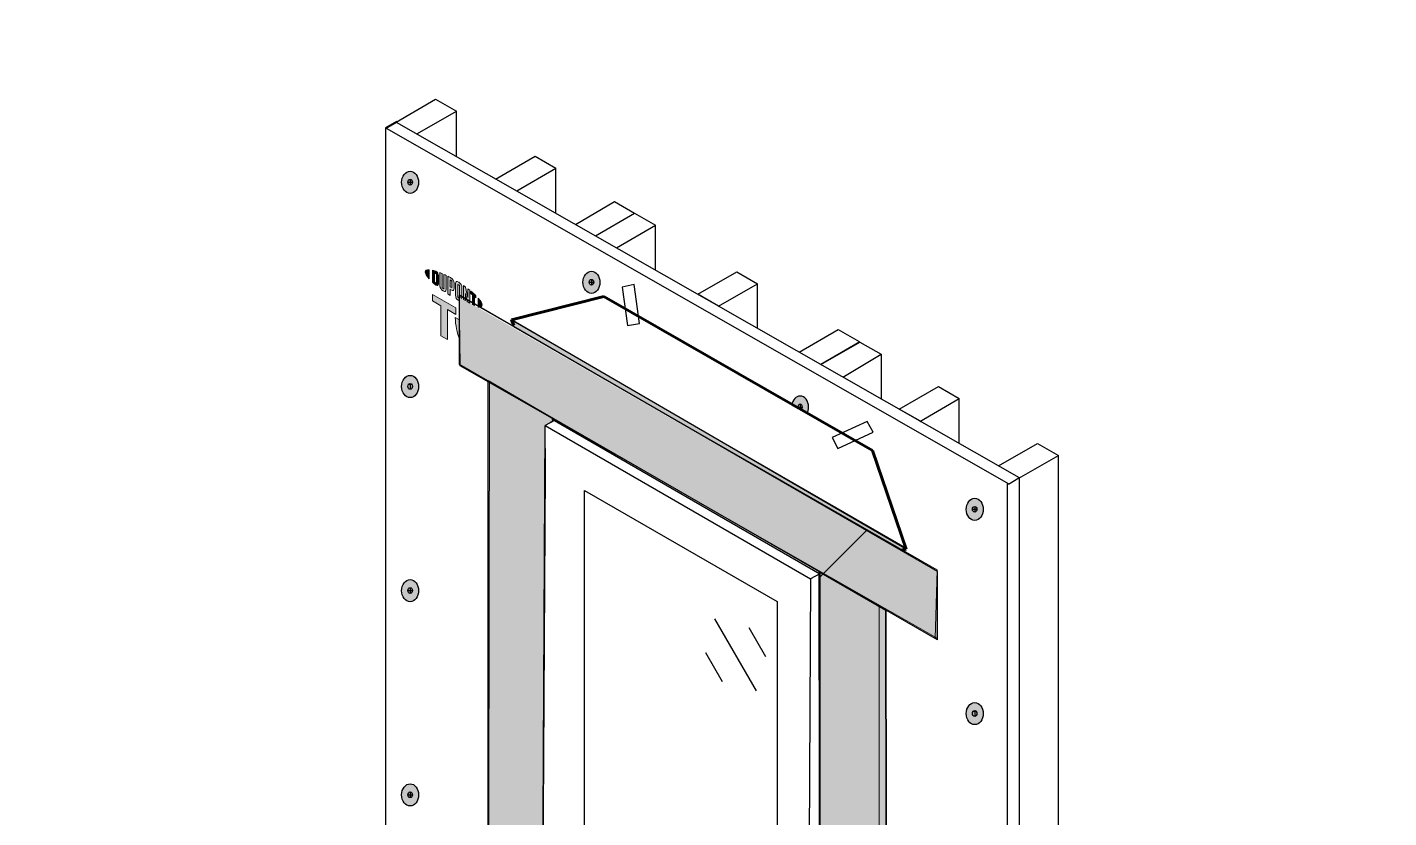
# Model space of a CAD drawing. Header units: inches. Extents: x -26 to 76, y -15 to 22.
# Drawn here: x 35.82 to 43.98, y -3.29 to 1.45 of the extents above; entities that cross this region are included whole.
import ezdxf

# ---------------------------------------------------------------- set-up
doc = ezdxf.new("R2010")
doc.units = ezdxf.units.IN
doc.header["$MEASUREMENT"] = 0
for name, color, linetype, lineweight in [('.ATI-DETAIL', 7, 'Continuous', 0), ('.ATI-HATCH', 7, 'Continuous', 0), ('G-ANNO-TTLB', 7, 'Continuous', 0), ('Layer 12', 7, 'Continuous', 0), ('LOGOS', 7, 'Continuous', 0), ('TYVEK', 7, 'Continuous', 0)]:
    doc.layers.add(name, color=color, linetype=linetype, lineweight=lineweight)
pattern_1 = [(45, (0, 0), (-7.071, 7.071), [])]

# ---------------------------------------------------------------- blocks, each defined once
blk = doc.blocks.new('Block_62')
at = {"layer": 'TYVEK', "color": 240, "lineweight": 25, "true_color": 0xed2327}
for points in [[(38.8956, -0.5751)], [(40.6848, -1.6101)]]:
    blk.add_lwpolyline(points, dxfattribs=at)
blk = doc.blocks.new('Block_61')
at = {"layer": 'TYVEK', "color": 240, "lineweight": 25, "true_color": 0xed2327}
for points in [[(40.9822, -1.9275)], [(40.9822, -2.0761)]]:
    blk.add_lwpolyline(points, dxfattribs=at)
at = {"layer": 'TYVEK'}
blk.add_blockref('Block_62', (0, 0), dxfattribs=at)
blk = doc.blocks.new('Block_248')
at = {"layer": 'TYVEK', "true_color": 0x003b71, "transparency": 33554687}
h = blk.add_hatch(color=156, dxfattribs=at)
h.dxf.hatch_style = 2
edge = h.paths.add_edge_path()
edge.add_ellipse((41.5022, -1.4456), major_axis=(0, 0.0664), ratio=0.766948, start_angle=0, end_angle=360)
at = {"layer": 'TYVEK', "color": 252, "lineweight": 25, "true_color": 0x838484}
for p, q in [((41.4886, -1.4452), (41.5157, -1.4452)), ((41.5022, -1.4281), (41.5022, -1.4623))]:
    blk.add_line(p, q, dxfattribs=at)
at = {"layer": 'TYVEK', "color": 18, "lineweight": 25, "true_color": 0x000000}
blk.add_ellipse((41.5022, -1.4456), major_axis=(0, 0.0664), ratio=0.766948, dxfattribs=at)
at = {"layer": 'TYVEK', "color": 252, "lineweight": 25, "true_color": 0x838484}
blk.add_ellipse((41.5022, -1.4452), major_axis=(0, 0.0171), ratio=0.788846, dxfattribs=at)
blk = doc.blocks.new('Block_249')
at = {"layer": 'TYVEK', "true_color": 0x003b71, "transparency": 33554687}
h = blk.add_hatch(color=156, dxfattribs=at)
h.dxf.hatch_style = 2
edge = h.paths.add_edge_path()
edge.add_ellipse((41.5022, -7.5673), major_axis=(0, 0.0664), ratio=0.766948, start_angle=0, end_angle=360)
at = {"layer": 'TYVEK', "color": 252, "lineweight": 25, "true_color": 0x838484}
for p, q in [((41.4886, -7.5669), (41.5157, -7.5669)), ((41.5022, -7.5497), (41.5022, -7.584))]:
    blk.add_line(p, q, dxfattribs=at)
at = {"layer": 'TYVEK', "color": 18, "lineweight": 25, "true_color": 0x000000}
blk.add_ellipse((41.5022, -7.5673), major_axis=(0, 0.0664), ratio=0.766948, dxfattribs=at)
at = {"layer": 'TYVEK', "color": 252, "lineweight": 25, "true_color": 0x838484}
blk.add_ellipse((41.5022, -7.5669), major_axis=(0, 0.0171), ratio=0.788846, dxfattribs=at)
blk = doc.blocks.new('Block_250')
at = {"layer": 'TYVEK', "true_color": 0x003b71, "transparency": 33554687}
h = blk.add_hatch(color=156, dxfattribs=at)
h.dxf.hatch_style = 2
edge = h.paths.add_edge_path()
edge.add_ellipse((41.5022, -3.8943), major_axis=(0, 0.0664), ratio=0.766948, start_angle=0, end_angle=360)
at = {"layer": 'TYVEK', "color": 252, "lineweight": 25, "true_color": 0x838484}
for p, q in [((41.4886, -3.8939), (41.5157, -3.8939)), ((41.5022, -3.8767), (41.5022, -3.911))]:
    blk.add_line(p, q, dxfattribs=at)
at = {"layer": 'TYVEK', "color": 18, "lineweight": 25, "true_color": 0x000000}
blk.add_ellipse((41.5022, -3.8943), major_axis=(0, 0.0664), ratio=0.766948, dxfattribs=at)
at = {"layer": 'TYVEK', "color": 252, "lineweight": 25, "true_color": 0x838484}
blk.add_ellipse((41.5022, -3.8939), major_axis=(0, 0.0171), ratio=0.788846, dxfattribs=at)
blk = doc.blocks.new('Block_251')
at = {"layer": 'TYVEK', "true_color": 0x003b71, "transparency": 33554687}
h = blk.add_hatch(color=156, dxfattribs=at)
h.dxf.hatch_style = 2
edge = h.paths.add_edge_path()
edge.add_ellipse((41.5022, -2.67), major_axis=(0, 0.0664), ratio=0.766948, start_angle=0, end_angle=360)
at = {"layer": 'TYVEK', "color": 252, "lineweight": 25, "true_color": 0x838484}
for p, q in [((41.4886, -2.656), (41.5157, -2.656)), ((41.5022, -2.6524), (41.5022, -2.6867))]:
    blk.add_line(p, q, dxfattribs=at)
at = {"layer": 'TYVEK', "color": 18, "lineweight": 25, "true_color": 0x000000}
blk.add_ellipse((41.5022, -2.67), major_axis=(0, 0.0664), ratio=0.766948, dxfattribs=at)
at = {"layer": 'TYVEK', "color": 252, "lineweight": 25, "true_color": 0x838484}
blk.add_ellipse((41.5022, -2.6695), major_axis=(0, 0.0171), ratio=0.788846, dxfattribs=at)
blk = doc.blocks.new('Block_252')
at = {"layer": 'TYVEK', "true_color": 0x003b71, "transparency": 33554687}
h = blk.add_hatch(color=156, dxfattribs=at)
h.dxf.hatch_style = 2
edge = h.paths.add_edge_path()
edge.add_ellipse((41.5022, -5.1186), major_axis=(0, 0.0664), ratio=0.766948, start_angle=0, end_angle=360)
at = {"layer": 'TYVEK', "color": 252, "lineweight": 25, "true_color": 0x838484}
for p, q in [((41.4886, -5.1182), (41.5157, -5.1182)), ((41.5022, -5.1011), (41.5022, -5.1353))]:
    blk.add_line(p, q, dxfattribs=at)
at = {"layer": 'TYVEK', "color": 18, "lineweight": 25, "true_color": 0x000000}
blk.add_ellipse((41.5022, -5.1186), major_axis=(0, 0.0664), ratio=0.766948, dxfattribs=at)
at = {"layer": 'TYVEK', "color": 252, "lineweight": 25, "true_color": 0x838484}
blk.add_ellipse((41.5022, -5.1182), major_axis=(0, 0.0171), ratio=0.788846, dxfattribs=at)
blk = doc.blocks.new('Block_253')
at = {"layer": 'TYVEK', "true_color": 0x003b71, "transparency": 33554687}
h = blk.add_hatch(color=156, dxfattribs=at)
h.dxf.hatch_style = 2
edge = h.paths.add_edge_path()
edge.add_ellipse((41.5022, -6.343), major_axis=(0, 0.0664), ratio=0.766948, start_angle=0, end_angle=360)
at = {"layer": 'TYVEK', "color": 252, "lineweight": 25, "true_color": 0x838484}
for p, q in [((41.4886, -6.3425), (41.5157, -6.3425)), ((41.5022, -6.3254), (41.5022, -6.3597))]:
    blk.add_line(p, q, dxfattribs=at)
at = {"layer": 'TYVEK', "color": 18, "lineweight": 25, "true_color": 0x000000}
blk.add_ellipse((41.5022, -6.343), major_axis=(0, 0.0664), ratio=0.766948, dxfattribs=at)
at = {"layer": 'TYVEK', "color": 252, "lineweight": 25, "true_color": 0x838484}
blk.add_ellipse((41.5022, -6.3425), major_axis=(0, 0.0171), ratio=0.788846, dxfattribs=at)
blk = doc.blocks.new('Block_247')
at = {"layer": 'TYVEK'}
for name in ['Block_248', 'Block_251', 'Block_250', 'Block_252', 'Block_253', 'Block_249']:
    blk.add_blockref(name, (0, 0), dxfattribs=at)
blk = doc.blocks.new('Block_255')
at = {"layer": 'TYVEK', "true_color": 0x003b71, "transparency": 33554687}
h = blk.add_hatch(color=156, dxfattribs=at)
h.dxf.hatch_style = 2
edge = h.paths.add_edge_path()
edge.add_ellipse((38.1175, 0.5155), major_axis=(0, 0.0664), ratio=0.766948, start_angle=0, end_angle=360)
at = {"layer": 'TYVEK', "color": 252, "lineweight": 25, "true_color": 0x838484}
for p, q in [((38.104, 0.5159), (38.131, 0.5159)), ((38.1175, 0.5331), (38.1175, 0.4988))]:
    blk.add_line(p, q, dxfattribs=at)
at = {"layer": 'TYVEK', "color": 18, "lineweight": 25, "true_color": 0x000000}
blk.add_ellipse((38.1175, 0.5155), major_axis=(0, 0.0664), ratio=0.766948, dxfattribs=at)
at = {"layer": 'TYVEK', "color": 252, "lineweight": 25, "true_color": 0x838484}
blk.add_ellipse((38.1175, 0.5159), major_axis=(0, 0.0171), ratio=0.788846, dxfattribs=at)
blk = doc.blocks.new('Block_256')
at = {"layer": 'TYVEK', "true_color": 0x003b71, "transparency": 33554687}
h = blk.add_hatch(color=156, dxfattribs=at)
h.dxf.hatch_style = 2
edge = h.paths.add_edge_path()
edge.add_ellipse((38.1175, -5.6061), major_axis=(0, 0.0664), ratio=0.766948, start_angle=0, end_angle=360)
at = {"layer": 'TYVEK', "color": 252, "lineweight": 25, "true_color": 0x838484}
for p, q in [((38.104, -5.6057), (38.131, -5.6057)), ((38.1175, -5.5886), (38.1175, -5.6229))]:
    blk.add_line(p, q, dxfattribs=at)
at = {"layer": 'TYVEK', "color": 18, "lineweight": 25, "true_color": 0x000000}
blk.add_ellipse((38.1175, -5.6061), major_axis=(0, 0.0664), ratio=0.766948, dxfattribs=at)
at = {"layer": 'TYVEK', "color": 252, "lineweight": 25, "true_color": 0x838484}
blk.add_ellipse((38.1175, -5.6057), major_axis=(0, 0.0171), ratio=0.788846, dxfattribs=at)
blk = doc.blocks.new('Block_257')
at = {"layer": 'TYVEK', "true_color": 0x003b71, "transparency": 33554687}
h = blk.add_hatch(color=156, dxfattribs=at)
h.dxf.hatch_style = 2
edge = h.paths.add_edge_path()
edge.add_ellipse((38.1175, -1.9331), major_axis=(0, 0.0664), ratio=0.766948, start_angle=0, end_angle=360)
at = {"layer": 'TYVEK', "color": 252, "lineweight": 25, "true_color": 0x838484}
for p, q in [((38.104, -1.9327), (38.131, -1.9327)), ((38.1175, -1.9156), (38.1175, -1.9499))]:
    blk.add_line(p, q, dxfattribs=at)
at = {"layer": 'TYVEK', "color": 18, "lineweight": 25, "true_color": 0x000000}
blk.add_ellipse((38.1175, -1.9331), major_axis=(0, 0.0664), ratio=0.766948, dxfattribs=at)
at = {"layer": 'TYVEK', "color": 252, "lineweight": 25, "true_color": 0x838484}
blk.add_ellipse((38.1175, -1.9327), major_axis=(0, 0.0171), ratio=0.788846, dxfattribs=at)
blk = doc.blocks.new('Block_258')
at = {"layer": 'TYVEK', "true_color": 0x003b71, "transparency": 33554687}
h = blk.add_hatch(color=156, dxfattribs=at)
h.dxf.hatch_style = 2
edge = h.paths.add_edge_path()
edge.add_ellipse((38.1175, -0.7088), major_axis=(0, 0.0664), ratio=0.766948, start_angle=0, end_angle=360)
at = {"layer": 'TYVEK', "color": 252, "lineweight": 25, "true_color": 0x838484}
for p, q in [((38.104, -0.6948), (38.131, -0.6948)), ((38.1175, -0.6912), (38.1175, -0.7255))]:
    blk.add_line(p, q, dxfattribs=at)
at = {"layer": 'TYVEK', "color": 18, "lineweight": 25, "true_color": 0x000000}
blk.add_ellipse((38.1175, -0.7088), major_axis=(0, 0.0664), ratio=0.766948, dxfattribs=at)
at = {"layer": 'TYVEK', "color": 252, "lineweight": 25, "true_color": 0x838484}
blk.add_ellipse((38.1175, -0.7084), major_axis=(0, 0.0171), ratio=0.788846, dxfattribs=at)
blk = doc.blocks.new('Block_259')
at = {"layer": 'TYVEK', "true_color": 0x003b71, "transparency": 33554687}
h = blk.add_hatch(color=156, dxfattribs=at)
h.dxf.hatch_style = 2
edge = h.paths.add_edge_path()
edge.add_ellipse((38.1175, -3.1575), major_axis=(0, 0.0664), ratio=0.766948, start_angle=0, end_angle=360)
at = {"layer": 'TYVEK', "color": 252, "lineweight": 25, "true_color": 0x838484}
for p, q in [((38.104, -3.1571), (38.131, -3.1571)), ((38.1175, -3.1399), (38.1175, -3.1742))]:
    blk.add_line(p, q, dxfattribs=at)
at = {"layer": 'TYVEK', "color": 18, "lineweight": 25, "true_color": 0x000000}
blk.add_ellipse((38.1175, -3.1575), major_axis=(0, 0.0664), ratio=0.766948, dxfattribs=at)
at = {"layer": 'TYVEK', "color": 252, "lineweight": 25, "true_color": 0x838484}
blk.add_ellipse((38.1175, -3.1571), major_axis=(0, 0.0171), ratio=0.788846, dxfattribs=at)
blk = doc.blocks.new('Block_260')
at = {"layer": 'TYVEK', "true_color": 0x003b71, "transparency": 33554687}
h = blk.add_hatch(color=156, dxfattribs=at)
h.dxf.hatch_style = 2
edge = h.paths.add_edge_path()
edge.add_ellipse((38.1175, -4.3818), major_axis=(0, 0.0664), ratio=0.766948, start_angle=0, end_angle=360)
at = {"layer": 'TYVEK', "color": 252, "lineweight": 25, "true_color": 0x838484}
for p, q in [((38.104, -4.3814), (38.131, -4.3814)), ((38.1175, -4.3642), (38.1175, -4.3985))]:
    blk.add_line(p, q, dxfattribs=at)
at = {"layer": 'TYVEK', "color": 18, "lineweight": 25, "true_color": 0x000000}
blk.add_ellipse((38.1175, -4.3818), major_axis=(0, 0.0664), ratio=0.766948, dxfattribs=at)
at = {"layer": 'TYVEK', "color": 252, "lineweight": 25, "true_color": 0x838484}
blk.add_ellipse((38.1175, -4.3814), major_axis=(0, 0.0171), ratio=0.788846, dxfattribs=at)
blk = doc.blocks.new('Block_254')
at = {"layer": 'TYVEK'}
for name in ['Block_255', 'Block_258', 'Block_257', 'Block_259', 'Block_260', 'Block_256']:
    blk.add_blockref(name, (0, 0), dxfattribs=at)
blk = doc.blocks.new('Block_262')
at = {"layer": 'TYVEK', "true_color": 0x003b71, "transparency": 33554687}
h = blk.add_hatch(color=156, dxfattribs=at)
h.dxf.hatch_style = 2
edge = h.paths.add_edge_path()
edge.add_spline(control_points=[(40.5065, -0.8326), (40.5065, -0.847), (40.503, -0.8603), (40.4971, -0.8711), (40.4971, -0.8711), (40.4585, -0.849), (40.4585, -0.849), (40.4585, -0.849), (40.4555, -0.8472), (40.4555, -0.8472), (40.4555, -0.8472), (40.4438, -0.8406), (40.4438, -0.8406), (40.4438, -0.8406), (40.4058, -0.8188), (40.4058, -0.8188), (40.4106, -0.7888), (40.431, -0.7663), (40.4555, -0.7663), (40.4837, -0.7663), (40.5065, -0.796), (40.5065, -0.8326)], knot_values=[0, 0, 0, 0, 1, 1, 1, 2, 2, 2, 3, 3, 3, 4, 4, 4, 5, 5, 5, 6, 6, 6, 7, 7, 7, 7], degree=3, periodic=0)
at = {"layer": 'TYVEK', "color": 252, "lineweight": 25, "true_color": 0x838484}
blk.add_line((40.442, -0.8323), (40.469, -0.8323), dxfattribs=at)
blk.add_lwpolyline([(40.4555, -0.8151), (40.4555, -0.8322), (40.4555, -0.8472)], dxfattribs=at)
at = {"layer": 'TYVEK', "color": 18, "lineweight": 25, "true_color": 0x000000}
blk.add_open_spline([(40.5065, -0.8326), (40.5065, -0.847), (40.503, -0.8603), (40.4971, -0.8711), (40.4971, -0.8711), (40.4585, -0.849), (40.4585, -0.849), (40.4585, -0.849), (40.4555, -0.8472), (40.4555, -0.8472), (40.4555, -0.8472), (40.4438, -0.8406), (40.4438, -0.8406), (40.4438, -0.8406), (40.4058, -0.8188), (40.4058, -0.8188), (40.4106, -0.7888), (40.431, -0.7663), (40.4555, -0.7663), (40.4837, -0.7663), (40.5065, -0.796), (40.5065, -0.8326)], degree=3, knots=[0, 0, 0, 0, 1, 1, 1, 2, 2, 2, 3, 3, 3, 4, 4, 4, 5, 5, 5, 6, 6, 6, 7, 7, 7, 7], dxfattribs=at)
at = {"layer": 'TYVEK', "color": 252, "lineweight": 25, "true_color": 0x838484}
blk.add_open_spline([(40.4691, -0.8322), (40.4691, -0.8404), (40.4645, -0.8472), (40.4585, -0.849), (40.4585, -0.849), (40.4555, -0.8472), (40.4555, -0.8472), (40.4555, -0.8472), (40.4438, -0.8406), (40.4438, -0.8406), (40.4426, -0.8381), (40.442, -0.8353), (40.442, -0.8322), (40.442, -0.8228), (40.4481, -0.8151), (40.4555, -0.8151), (40.463, -0.8151), (40.4691, -0.8228), (40.4691, -0.8322)], degree=3, knots=[0, 0, 0, 0, 1, 1, 1, 2, 2, 2, 3, 3, 3, 4, 4, 4, 5, 5, 5, 6, 6, 6, 6], dxfattribs=at)
blk = doc.blocks.new('Block_263')
at = {"layer": 'TYVEK', "true_color": 0x003b71, "transparency": 33554687}
h = blk.add_hatch(color=156, dxfattribs=at)
h.dxf.hatch_style = 2
edge = h.paths.add_edge_path()
edge.add_ellipse((39.2043, -0.0841), major_axis=(0, 0.0664), ratio=0.766948, start_angle=0, end_angle=360)
at = {"layer": 'TYVEK', "color": 252, "lineweight": 25, "true_color": 0x838484}
for p, q in [((39.2043, -0.0665), (39.2043, -0.1008)), ((39.1908, -0.0837), (39.2178, -0.0837))]:
    blk.add_line(p, q, dxfattribs=at)
at = {"layer": 'TYVEK', "color": 18, "lineweight": 25, "true_color": 0x000000}
blk.add_ellipse((39.2043, -0.0841), major_axis=(0, 0.0664), ratio=0.766948, dxfattribs=at)
at = {"layer": 'TYVEK', "color": 252, "lineweight": 25, "true_color": 0x838484}
blk.add_ellipse((39.2043, -0.0837), major_axis=(0, 0.0171), ratio=0.788846, dxfattribs=at)
blk = doc.blocks.new('Block_264')
at = {"layer": 'TYVEK', "color": 18, "lineweight": 25, "true_color": 0x000000}
blk.add_lwpolyline([(38.1404, 0.5278)], dxfattribs=at)
blk = doc.blocks.new('Block_261')
at = {"layer": 'TYVEK', "color": 18, "lineweight": 25, "true_color": 0x000000}
blk.add_lwpolyline([(41.4469, -2.7828)], dxfattribs=at)
at = {"layer": 'TYVEK'}
for name in ['Block_264', 'Block_263', 'Block_262']:
    blk.add_blockref(name, (0, 0), dxfattribs=at)
blk = doc.blocks.new('Block_265')
at = {"layer": 'TYVEK', "color": 2, "lineweight": 18, "true_color": 0xf5eb12}
for points in [[(38.9755, -0.912)], [(38.9755, -5.6081)]]:
    blk.add_lwpolyline(points, dxfattribs=at)
blk = doc.blocks.new('Block_266')
at = {"layer": 'TYVEK', "color": 240, "lineweight": 25, "true_color": 0xed2327}
for points in [[(38.4957, -0.2653)], [(38.4957, -5.0858)]]:
    blk.add_lwpolyline(points, dxfattribs=at)
blk = doc.blocks.new('Block_269')
at = {"layer": 'TYVEK', "color": 93, "lineweight": 25, "true_color": 0x6bbe46}
blk.add_line((40.4939, -6.5753), (38.9024, -5.6564), dxfattribs=at)
blk.add_lwpolyline([(38.903, -5.6564), (38.9277, -0.9419), (40.5169, -1.8612), (40.4945, -6.5753)], dxfattribs=at)
blk = doc.blocks.new('Block_268')
at = {"layer": 'TYVEK', "color": 93, "lineweight": 25, "true_color": 0x6bbe46}
for p, q in [((38.9838, -0.9129), (38.9277, -0.9419)), ((40.5731, -1.8323), (40.5169, -1.8612)), ((40.5762, -6.5295), (40.4945, -6.5753))]:
    blk.add_line(p, q, dxfattribs=at)
for points in [[(38.9838, -0.9129), (40.5731, -1.8323), (40.5754, -6.3564)], [(40.6562, -6.2884)]]:
    blk.add_lwpolyline(points, dxfattribs=at)
at = {"layer": 'TYVEK'}
blk.add_blockref('Block_269', (0, 0), dxfattribs=at)
blk = doc.blocks.new('Block_267')
at = {"layer": 'TYVEK', "color": 93, "lineweight": 25, "true_color": 0x6bbe46}
blk.add_lwpolyline([(39.1628, -5.3442), (39.1628, -1.3315), (40.3183, -1.9986), (40.3183, -6.0114)], close=True, dxfattribs=at)
for points in [[(40.4682, -4.0887), (40.4689, -4.0559), (40.4428, -4.0287), (40.41, -4.028), (40.3917, -4.0276), (40.3743, -4.0356), (40.3627, -4.0497)], [(40.3627, -4.0497), (40.3627, -4.0828), (40.3896, -4.1096), (40.4227, -4.1097), (40.4402, -4.1097), (40.4568, -4.102), (40.4682, -4.0887)]]:
    blk.add_open_spline(points, degree=3, knots=[0, 0, 0, 0, 1, 1, 1, 2, 2, 2, 2], dxfattribs=at)
at = {"layer": 'TYVEK'}
blk.add_blockref('Block_268', (0, 0), dxfattribs=at)
blk = doc.blocks.new('Block_606')
at = {"layer": 'LOGOS', "true_color": 0x838484, "transparency": 33554687}
h = blk.add_hatch(color=252, dxfattribs=at)
h.dxf.hatch_style = 2
edge = h.paths.add_edge_path()
edge.add_spline(control_points=[(38.2076, -0.0222), (38.2076, -0.0322), (38.2161, -0.0465), (38.2309, -0.0631), (38.2309, -0.0631), (38.2309, -0.0084), (38.2309, -0.0084), (38.2161, -0.0078), (38.2076, -0.0123), (38.2076, -0.0222)], knot_values=[0, 0, 0, 0, 1, 1, 1, 2, 2, 2, 3, 3, 3, 3], degree=3, periodic=0)
h = blk.add_hatch(color=252, dxfattribs=at)
h.dxf.hatch_style = 2
edge = h.paths.add_edge_path()
edge.add_spline(control_points=[(38.2753, -0.0838), (38.2753, -0.088), (38.2731, -0.0881), (38.2705, -0.0866), (38.2685, -0.0855), (38.2653, -0.0827), (38.2627, -0.0805), (38.2627, -0.0805), (38.2627, -0.0281), (38.2627, -0.0281), (38.2653, -0.0288), (38.2685, -0.0298), (38.2705, -0.0309), (38.2731, -0.0324), (38.2753, -0.0352), (38.2753, -0.0393), (38.2753, -0.0393), (38.2753, -0.0838), (38.2753, -0.0838)], knot_values=[0, 0, 0, 0, 1, 1, 1, 2, 2, 2, 3, 3, 3, 4, 4, 4, 5, 5, 5, 6, 6, 6, 6], degree=3, periodic=0)
edge = h.paths.add_edge_path()
edge.add_spline(control_points=[(38.2723, -0.0182), (38.2681, -0.0159), (38.2621, -0.0138), (38.2513, -0.0114), (38.2513, -0.0114), (38.2513, -0.0839), (38.2513, -0.0839), (38.2609, -0.0927), (38.2681, -0.0989), (38.2723, -0.1013), (38.2817, -0.1067), (38.2871, -0.1032), (38.2871, -0.0924), (38.2871, -0.0924), (38.2871, -0.0442), (38.2871, -0.0442), (38.2871, -0.0335), (38.2817, -0.0238), (38.2723, -0.0182)], knot_values=[0, 0, 0, 0, 1, 1, 1, 2, 2, 2, 3, 3, 3, 4, 4, 4, 5, 5, 5, 6, 6, 6, 6], degree=3, periodic=0)
h = blk.add_hatch(color=252, dxfattribs=at)
h.dxf.hatch_style = 2
edge = h.paths.add_edge_path()
edge.add_spline(control_points=[(38.3204, -0.1182), (38.3204, -0.1224), (38.3192, -0.1244), (38.3146, -0.1211), (38.3101, -0.1179), (38.3089, -0.115), (38.3089, -0.11), (38.3089, -0.11), (38.3089, -0.0311), (38.3089, -0.0311), (38.3059, -0.0297), (38.2993, -0.0269), (38.2964, -0.0258), (38.2964, -0.0258), (38.2964, -0.1056), (38.2964, -0.1056), (38.2964, -0.1184), (38.3018, -0.1265), (38.3146, -0.1355), (38.3263, -0.1438), (38.3335, -0.1412), (38.3335, -0.127), (38.3335, -0.127), (38.3335, -0.0426), (38.3335, -0.0426), (38.331, -0.0414), (38.323, -0.0375), (38.3204, -0.0363), (38.3204, -0.0363), (38.3204, -0.1182), (38.3204, -0.1182)], knot_values=[0, 0, 0, 0, 1, 1, 1, 2, 2, 2, 3, 3, 3, 4, 4, 4, 5, 5, 5, 6, 6, 6, 7, 7, 7, 8, 8, 8, 9, 9, 9, 10, 10, 10, 10], degree=3, periodic=0)
h = blk.add_hatch(color=252, dxfattribs=at)
h.dxf.hatch_style = 2
edge = h.paths.add_edge_path()
edge.add_spline(control_points=[(38.3678, -0.111), (38.3678, -0.1156), (38.3664, -0.1171), (38.3611, -0.1141), (38.3611, -0.1141), (38.3566, -0.1114), (38.3566, -0.1114), (38.3566, -0.1114), (38.3566, -0.0695), (38.3566, -0.0695), (38.3587, -0.0705), (38.3598, -0.0712), (38.3609, -0.0718), (38.3667, -0.0752), (38.3678, -0.0782), (38.3678, -0.083), (38.3678, -0.083), (38.3678, -0.111), (38.3678, -0.111)], knot_values=[0, 0, 0, 0, 1, 1, 1, 2, 2, 2, 3, 3, 3, 4, 4, 4, 5, 5, 5, 6, 6, 6, 6], degree=3, periodic=0)
edge = h.paths.add_edge_path()
edge.add_spline(control_points=[(38.3617, -0.0574), (38.3595, -0.0562), (38.3512, -0.0517), (38.3435, -0.0478), (38.3435, -0.0478), (38.3435, -0.1541), (38.3435, -0.1541), (38.3462, -0.1557), (38.353, -0.16), (38.3566, -0.1623), (38.3566, -0.1623), (38.3566, -0.1262), (38.3566, -0.1262), (38.3566, -0.1262), (38.3617, -0.1291), (38.3617, -0.1291), (38.3753, -0.137), (38.381, -0.1332), (38.381, -0.1198), (38.381, -0.1198), (38.381, -0.0884), (38.381, -0.0884), (38.381, -0.0752), (38.3746, -0.0649), (38.3617, -0.0574)], knot_values=[0, 0, 0, 0, 1, 1, 1, 2, 2, 2, 3, 3, 3, 4, 4, 4, 5, 5, 5, 6, 6, 6, 7, 7, 7, 8, 8, 8, 8], degree=3, periodic=0)
h = blk.add_hatch(color=252, dxfattribs=at)
h.dxf.hatch_style = 2
edge = h.paths.add_edge_path()
edge.add_spline(control_points=[(38.4085, -0.0839), (38.3964, -0.0762), (38.3893, -0.0782), (38.3893, -0.0922), (38.3893, -0.0922), (38.3893, -0.1617), (38.3893, -0.1617), (38.3893, -0.1765), (38.3958, -0.1862), (38.4085, -0.193), (38.4103, -0.194), (38.4118, -0.1947), (38.4133, -0.1951), (38.4133, -0.1951), (38.4132, -0.179), (38.4132, -0.179), (38.4124, -0.1796), (38.4108, -0.1793), (38.4085, -0.178), (38.4037, -0.1755), (38.4025, -0.1725), (38.4025, -0.168), (38.4025, -0.168), (38.4025, -0.1018), (38.4025, -0.1018), (38.4025, -0.0975), (38.4037, -0.0958), (38.4085, -0.0987), (38.4132, -0.1015), (38.4143, -0.1044), (38.4143, -0.1086), (38.4143, -0.1086), (38.4143, -0.1735), (38.4143, -0.1735), (38.4143, -0.1735), (38.4275, -0.181), (38.4275, -0.181), (38.4275, -0.181), (38.4275, -0.1158), (38.4275, -0.1158), (38.4275, -0.1008), (38.4217, -0.0921), (38.4085, -0.0839)], knot_values=[0, 0, 0, 0, 1, 1, 1, 2, 2, 2, 3, 3, 3, 4, 4, 4, 5, 5, 5, 6, 6, 6, 7, 7, 7, 8, 8, 8, 9, 9, 9, 10, 10, 10, 11, 11, 11, 12, 12, 12, 13, 13, 13, 14, 14, 14, 14], degree=3, periodic=0)
h = blk.add_hatch(color=252, dxfattribs=at)
h.dxf.hatch_style = 2
edge = h.paths.add_edge_path()
edge.add_spline(control_points=[(38.4749, -0.1319), (38.4749, -0.1319), (38.4749, -0.2082), (38.4749, -0.2082), (38.4749, -0.2082), (38.4596, -0.1994), (38.4596, -0.1994), (38.4596, -0.1994), (38.4485, -0.1507), (38.4485, -0.1507), (38.4485, -0.1507), (38.4493, -0.1935), (38.4493, -0.1935), (38.4493, -0.1935), (38.4369, -0.1864), (38.4369, -0.1864), (38.4369, -0.1864), (38.4369, -0.1039), (38.4369, -0.1039), (38.4407, -0.1064), (38.4454, -0.1097), (38.4493, -0.1125), (38.4493, -0.1125), (38.4637, -0.1748), (38.4637, -0.1748), (38.4637, -0.1748), (38.4629, -0.1225), (38.4629, -0.1225), (38.4657, -0.1247), (38.4717, -0.1293), (38.4749, -0.1319)], knot_values=[0, 0, 0, 0, 1, 1, 1, 2, 2, 2, 3, 3, 3, 4, 4, 4, 5, 5, 5, 6, 6, 6, 7, 7, 7, 8, 8, 8, 9, 9, 9, 10, 10, 10, 10], degree=3, periodic=0)
h = blk.add_hatch(color=252, dxfattribs=at)
h.dxf.hatch_style = 2
edge = h.paths.add_edge_path()
edge.add_spline(control_points=[(38.5119, -0.1643), (38.5119, -0.1643), (38.5119, -0.1773), (38.5119, -0.1773), (38.509, -0.1747), (38.5058, -0.1718), (38.5025, -0.1689), (38.5025, -0.1689), (38.5025, -0.224), (38.5025, -0.224), (38.5025, -0.224), (38.4908, -0.2173), (38.4908, -0.2173), (38.4908, -0.2173), (38.4908, -0.1589), (38.4908, -0.1589), (38.4878, -0.1564), (38.4846, -0.1537), (38.4814, -0.1512), (38.4814, -0.1512), (38.4814, -0.1371), (38.4814, -0.1371), (38.4929, -0.1465), (38.5028, -0.1553), (38.5119, -0.1643)], knot_values=[0, 0, 0, 0, 1, 1, 1, 2, 2, 2, 3, 3, 3, 4, 4, 4, 5, 5, 5, 6, 6, 6, 7, 7, 7, 8, 8, 8, 8], degree=3, periodic=0)
h = blk.add_hatch(color=252, dxfattribs=at)
h.dxf.hatch_style = 2
edge = h.paths.add_edge_path()
edge.add_spline(control_points=[(38.5493, -0.2195), (38.5493, -0.2296), (38.5408, -0.234), (38.526, -0.2335), (38.526, -0.2335), (38.526, -0.1788), (38.526, -0.1788), (38.5408, -0.1953), (38.5493, -0.2096), (38.5493, -0.2195)], knot_values=[0, 0, 0, 0, 1, 1, 1, 2, 2, 2, 3, 3, 3, 3], degree=3, periodic=0)
at = {"layer": 'LOGOS'}
for points, knots in [([(38.2076, -0.0222), (38.2076, -0.0322), (38.2161, -0.0465), (38.2309, -0.0631), (38.2309, -0.0631), (38.2309, -0.0084), (38.2309, -0.0084), (38.2161, -0.0078), (38.2076, -0.0123), (38.2076, -0.0222)], [0, 0, 0, 0, 1, 1, 1, 2, 2, 2, 3, 3, 3, 3]), ([(38.2723, -0.0182), (38.2681, -0.0159), (38.2621, -0.0138), (38.2513, -0.0114), (38.2513, -0.0114), (38.2513, -0.0839), (38.2513, -0.0839), (38.2609, -0.0927), (38.2681, -0.0989), (38.2723, -0.1013), (38.2817, -0.1067), (38.2871, -0.1032), (38.2871, -0.0924), (38.2871, -0.0924), (38.2871, -0.0442), (38.2871, -0.0442), (38.2871, -0.0335), (38.2817, -0.0238), (38.2723, -0.0182)], [0, 0, 0, 0, 1, 1, 1, 2, 2, 2, 3, 3, 3, 4, 4, 4, 5, 5, 5, 6, 6, 6, 6]), ([(38.2753, -0.0838), (38.2753, -0.088), (38.2731, -0.0881), (38.2705, -0.0866), (38.2685, -0.0855), (38.2653, -0.0827), (38.2627, -0.0805), (38.2627, -0.0805), (38.2627, -0.0281), (38.2627, -0.0281), (38.2653, -0.0288), (38.2685, -0.0298), (38.2705, -0.0309), (38.2731, -0.0324), (38.2753, -0.0352), (38.2753, -0.0393), (38.2753, -0.0393), (38.2753, -0.0838), (38.2753, -0.0838)], [0, 0, 0, 0, 1, 1, 1, 2, 2, 2, 3, 3, 3, 4, 4, 4, 5, 5, 5, 6, 6, 6, 6]), ([(38.3204, -0.1182), (38.3204, -0.1224), (38.3192, -0.1244), (38.3146, -0.1211), (38.3101, -0.1179), (38.3089, -0.115), (38.3089, -0.11), (38.3089, -0.11), (38.3089, -0.0311), (38.3089, -0.0311), (38.3059, -0.0297), (38.2993, -0.0269), (38.2964, -0.0258), (38.2964, -0.0258), (38.2964, -0.1056), (38.2964, -0.1056), (38.2964, -0.1184), (38.3018, -0.1265), (38.3146, -0.1355), (38.3263, -0.1438), (38.3335, -0.1412), (38.3335, -0.127), (38.3335, -0.127), (38.3335, -0.0426), (38.3335, -0.0426), (38.331, -0.0414), (38.323, -0.0375), (38.3204, -0.0363), (38.3204, -0.0363), (38.3204, -0.1182), (38.3204, -0.1182)], [0, 0, 0, 0, 1, 1, 1, 2, 2, 2, 3, 3, 3, 4, 4, 4, 5, 5, 5, 6, 6, 6, 7, 7, 7, 8, 8, 8, 9, 9, 9, 10, 10, 10, 10]), ([(38.3617, -0.0574), (38.3595, -0.0562), (38.3512, -0.0517), (38.3435, -0.0478), (38.3435, -0.0478), (38.3435, -0.1541), (38.3435, -0.1541), (38.3462, -0.1557), (38.353, -0.16), (38.3566, -0.1623), (38.3566, -0.1623), (38.3566, -0.1262), (38.3566, -0.1262), (38.3566, -0.1262), (38.3617, -0.1291), (38.3617, -0.1291), (38.3753, -0.137), (38.381, -0.1332), (38.381, -0.1198), (38.381, -0.1198), (38.381, -0.0884), (38.381, -0.0884), (38.381, -0.0752), (38.3746, -0.0649), (38.3617, -0.0574)], [0, 0, 0, 0, 1, 1, 1, 2, 2, 2, 3, 3, 3, 4, 4, 4, 5, 5, 5, 6, 6, 6, 7, 7, 7, 8, 8, 8, 8]), ([(38.3678, -0.111), (38.3678, -0.1156), (38.3664, -0.1171), (38.3611, -0.1141), (38.3611, -0.1141), (38.3566, -0.1114), (38.3566, -0.1114), (38.3566, -0.1114), (38.3566, -0.0695), (38.3566, -0.0695), (38.3587, -0.0705), (38.3598, -0.0712), (38.3609, -0.0718), (38.3667, -0.0752), (38.3678, -0.0782), (38.3678, -0.083), (38.3678, -0.083), (38.3678, -0.111), (38.3678, -0.111)], [0, 0, 0, 0, 1, 1, 1, 2, 2, 2, 3, 3, 3, 4, 4, 4, 5, 5, 5, 6, 6, 6, 6]), ([(38.4085, -0.0839), (38.3964, -0.0762), (38.3893, -0.0782), (38.3893, -0.0922), (38.3893, -0.0922), (38.3893, -0.1617), (38.3893, -0.1617), (38.3893, -0.1765), (38.3958, -0.1862), (38.4085, -0.193), (38.4103, -0.194), (38.4118, -0.1947), (38.4133, -0.1951), (38.4133, -0.1951), (38.4132, -0.179), (38.4132, -0.179), (38.4124, -0.1796), (38.4108, -0.1793), (38.4085, -0.178), (38.4037, -0.1755), (38.4025, -0.1725), (38.4025, -0.168), (38.4025, -0.168), (38.4025, -0.1018), (38.4025, -0.1018), (38.4025, -0.0975), (38.4037, -0.0958), (38.4085, -0.0987), (38.4132, -0.1015), (38.4143, -0.1044), (38.4143, -0.1086), (38.4143, -0.1086), (38.4143, -0.1735), (38.4143, -0.1735), (38.4143, -0.1735), (38.4275, -0.181), (38.4275, -0.181), (38.4275, -0.181), (38.4275, -0.1158), (38.4275, -0.1158), (38.4275, -0.1008), (38.4217, -0.0921), (38.4085, -0.0839)], [0, 0, 0, 0, 1, 1, 1, 2, 2, 2, 3, 3, 3, 4, 4, 4, 5, 5, 5, 6, 6, 6, 7, 7, 7, 8, 8, 8, 9, 9, 9, 10, 10, 10, 11, 11, 11, 12, 12, 12, 13, 13, 13, 14, 14, 14, 14]), ([(38.4749, -0.1319), (38.4749, -0.1319), (38.4749, -0.2082), (38.4749, -0.2082), (38.4749, -0.2082), (38.4596, -0.1994), (38.4596, -0.1994), (38.4596, -0.1994), (38.4485, -0.1507), (38.4485, -0.1507), (38.4485, -0.1507), (38.4493, -0.1935), (38.4493, -0.1935), (38.4493, -0.1935), (38.4369, -0.1864), (38.4369, -0.1864), (38.4369, -0.1864), (38.4369, -0.1039), (38.4369, -0.1039), (38.4407, -0.1064), (38.4454, -0.1097), (38.4493, -0.1125), (38.4493, -0.1125), (38.4637, -0.1748), (38.4637, -0.1748), (38.4637, -0.1748), (38.4629, -0.1225), (38.4629, -0.1225), (38.4657, -0.1247), (38.4717, -0.1293), (38.4749, -0.1319)], [0, 0, 0, 0, 1, 1, 1, 2, 2, 2, 3, 3, 3, 4, 4, 4, 5, 5, 5, 6, 6, 6, 7, 7, 7, 8, 8, 8, 9, 9, 9, 10, 10, 10, 10]), ([(38.5119, -0.1643), (38.5119, -0.1643), (38.5119, -0.1773), (38.5119, -0.1773), (38.509, -0.1747), (38.5058, -0.1718), (38.5025, -0.1689), (38.5025, -0.1689), (38.5025, -0.224), (38.5025, -0.224), (38.5025, -0.224), (38.4908, -0.2173), (38.4908, -0.2173), (38.4908, -0.2173), (38.4908, -0.1589), (38.4908, -0.1589), (38.4878, -0.1564), (38.4846, -0.1537), (38.4814, -0.1512), (38.4814, -0.1512), (38.4814, -0.1371), (38.4814, -0.1371), (38.4929, -0.1465), (38.5028, -0.1553), (38.5119, -0.1643)], [0, 0, 0, 0, 1, 1, 1, 2, 2, 2, 3, 3, 3, 4, 4, 4, 5, 5, 5, 6, 6, 6, 7, 7, 7, 8, 8, 8, 8]), ([(38.5493, -0.2195), (38.5493, -0.2296), (38.5408, -0.234), (38.526, -0.2335), (38.526, -0.2335), (38.526, -0.1788), (38.526, -0.1788), (38.5408, -0.1953), (38.5493, -0.2096), (38.5493, -0.2195)], [0, 0, 0, 0, 1, 1, 1, 2, 2, 2, 3, 3, 3, 3])]:
    blk.add_open_spline(points, degree=3, knots=knots, dxfattribs=at)
blk = doc.blocks.new('Block_609')
at = {"layer": 'LOGOS', "true_color": 0x838484, "transparency": 33554687}
h = blk.add_hatch(color=252, dxfattribs=at)
h.dxf.hatch_style = 2
h.paths.add_polyline_path([(38.3917, -0.238), (38.2514, -0.157), (38.2514, -0.1951), (38.302, -0.2243), (38.302, -0.4048), (38.341, -0.4273), (38.341, -0.2468), (38.3917, -0.2761)])
h = blk.add_hatch(color=252, dxfattribs=at)
h.dxf.hatch_style = 2
edge = h.paths.add_edge_path()
edge.add_spline(control_points=[(38.4144, -0.431), (38.398, -0.3828), (38.3903, -0.3436), (38.3871, -0.2943), (38.3871, -0.2943), (38.4139, -0.3097), (38.4139, -0.3097), (38.4139, -0.3097), (38.4144, -0.431), (38.4144, -0.431)], knot_values=[0, 0, 0, 0, 1, 1, 1, 2, 2, 2, 3, 3, 3, 3], degree=3, periodic=0)
at = {"layer": 'LOGOS'}
blk.add_lwpolyline([(38.3917, -0.238), (38.2514, -0.157), (38.2514, -0.1951), (38.302, -0.2243), (38.302, -0.4048), (38.341, -0.4273), (38.341, -0.2468), (38.3917, -0.2761)], close=True, dxfattribs=at)
blk.add_open_spline([(38.4144, -0.431), (38.398, -0.3828), (38.3903, -0.3436), (38.3871, -0.2943), (38.3871, -0.2943), (38.4139, -0.3097), (38.4139, -0.3097), (38.4139, -0.3097), (38.4144, -0.431), (38.4144, -0.431)], degree=3, knots=[0, 0, 0, 0, 1, 1, 1, 2, 2, 2, 3, 3, 3, 3], dxfattribs=at)
blk = doc.blocks.new('Block_608')
at = {"layer": 'LOGOS'}
blk.add_blockref('Block_609', (0, 0), dxfattribs=at)
blk = doc.blocks.new('Block_607')
at = {"layer": 'LOGOS'}
blk.add_blockref('Block_608', (0, 0), dxfattribs=at)
blk = doc.blocks.new('Block_605')
at = {"layer": 'LOGOS'}
for name in ['Block_606', 'Block_607']:
    blk.add_blockref(name, (0, 0), dxfattribs=at)

msp = doc.modelspace()

# ---------------------------------------------------------------- hatches: boundary and pattern name
at = {"layer": '.ATI-HATCH', "true_color": 0x818080, "transparency": 33554687}
h = msp.add_hatch(color=8, dxfattribs=at)
edge = h.paths.add_edge_path()
edge.add_spline(control_points=[(38.4132, -0.1727), (38.4132, -0.1727), (38.4152, -0.5856), (38.4152, -0.5856), (38.4152, -0.5856), (41.2771, -2.2184), (41.2771, -2.2184), (41.2771, -2.2184), (41.2791, -1.8181), (41.2791, -1.8181)], knot_values=[0, 0, 0, 0, 1, 1, 1, 2, 2, 2, 3, 3, 3, 3], degree=3, periodic=0)
edge.add_line((41.2791, -1.8181), (38.4132, -0.1727))
at = {"layer": '.ATI-HATCH', "true_color": 0x838484, "transparency": 33554457}
h = msp.add_hatch(color=252, dxfattribs=at)
h.dxf.hatch_style = 2
h.paths.add_polyline_path([(38.7381, -0.3501), (38.7206, -0.3088), (41.0863, -1.6744), (41.0549, -1.6886)])
at = {"layer": '.ATI-HATCH', "true_color": 0x818080, "transparency": 33554687}
h = msp.add_hatch(color=8, dxfattribs=at)
edge = h.paths.add_edge_path()
edge.add_spline(control_points=[(38.5844, -5.9086), (38.5844, -5.9086), (38.9708, -6.1221), (38.9708, -6.1221), (38.9708, -6.1221), (38.9708, -5.6959), (38.9708, -5.6959), (38.9708, -5.6959), (38.903, -5.6594), (38.903, -5.6594), (38.903, -5.6594), (38.9285, -1.2127), (38.9285, -1.2127), (38.9285, -1.2127), (38.9275, -0.9449), (38.9275, -0.9449), (38.9275, -0.9449), (38.9755, -0.912), (38.9755, -0.912), (38.9755, -0.912), (38.9735, -0.8981), (38.9735, -0.8981), (38.9735, -0.8981), (38.5844, -0.6734), (38.5844, -0.6734), (38.5844, -0.6734), (38.5844, -5.9086), (38.5844, -5.9086)], knot_values=[0, 0, 0, 0, 1, 1, 1, 2, 2, 2, 3, 3, 3, 4, 4, 4, 5, 5, 5, 6, 6, 6, 7, 7, 7, 8, 8, 8, 9, 9, 9, 9], degree=3, periodic=0)
edge = h.paths.add_edge_path()
edge.add_spline(control_points=[(40.5704, -1.8176), (40.5704, -1.8176), (40.5785, -7.0341), (40.5785, -7.0341), (40.5785, -7.0341), (40.979, -7.2654), (40.979, -7.2654), (40.979, -7.2654), (40.9709, -2.05), (40.9709, -2.05), (40.9709, -2.05), (40.5704, -1.8176), (40.5704, -1.8176)], knot_values=[0, 0, 0, 0, 1, 1, 1, 2, 2, 2, 3, 3, 3, 4, 4, 4, 4], degree=3, periodic=0)
at = {"layer": 'G-ANNO-TTLB', "true_color": 0xb9529f, "transparency": 33554687}
h = msp.add_hatch(color=233, dxfattribs=at)
edge = h.paths.add_edge_path()
edge.add_spline(control_points=[(71.2273, -15.1345), (71.2273, -15.1345), (30.5273, -15.1345), (30.5273, -15.1345), (30.5273, -15.1345), (30.5273, 19.0008), (30.5273, 19.0008), (30.5273, 19.0008), (71.2273, 19.0008), (71.2273, 19.0008), (71.2273, 19.0008), (71.2273, -15.1345), (71.2273, -15.1345)], knot_values=[0, 0, 0, 0, 1, 1, 1, 2, 2, 2, 3, 3, 3, 4, 4, 4, 4], degree=3, periodic=0)
edge = h.paths.add_edge_path()
edge.add_spline(control_points=[(30.6523, 18.8757), (30.6523, 18.8757), (30.6523, -15.0095), (30.6523, -15.0095), (30.6523, -15.0095), (71.1023, -15.0095), (71.1023, -15.0095), (71.1023, -15.0095), (71.1023, 18.8757), (71.1023, 18.8757), (71.1023, 18.8757), (30.6523, 18.8757), (30.6523, 18.8757)], knot_values=[0, 0, 0, 0, 1, 1, 1, 2, 2, 2, 3, 3, 3, 4, 4, 4, 4], degree=3, periodic=0)
edge.add_line((30.6523, 18.8757), (30.6523, 18.8757))
at = {"layer": 'Layer 12', "true_color": 0x000000, "transparency": 33554687}
h = msp.add_hatch(dxfattribs=at)
h.set_pattern_fill('_U', color=18, scale=10, angle=44.99999, style=2, pattern_type=0)
h.set_pattern_definition(pattern_1)
h.paths.add_polyline_path([(41.2658, -2.2199), (38.4174, -0.581), (38.4122, -0.1625), (41.2781, -1.808)])
h = msp.add_hatch(dxfattribs=at)
h.set_pattern_fill('_U', color=18, scale=10, angle=44.99999, style=2, pattern_type=0)
h.set_pattern_definition(pattern_1)
h.paths.add_polyline_path([(38.9315, -6.0954), (38.5844, -5.9035), (38.5925, -0.6825), (38.968, -0.8944), (38.9708, -0.9208), (38.9277, -0.9419), (38.903, -5.6594), (38.9454, -5.6813)])
h = msp.add_hatch(dxfattribs=at)
h.set_pattern_fill('_U', color=18, scale=10, angle=44.99999, style=2, pattern_type=0)
h.set_pattern_definition(pattern_1)
h.paths.add_polyline_path([(40.9296, -7.2357), (40.5778, -7.0341), (40.5762, -1.8232), (40.9296, -2.0255)])

# ---------------------------------------------------------------- linework, layer by layer
at = {"layer": '.ATI-DETAIL', "color": 251, "lineweight": 25, "true_color": 0x5c5c5c}
for p, q in [((40.1946, -2.5339), (39.9448, -2.1013)), ((40.2494, -2.3292), (40.1495, -2.1562)), ((39.9899, -2.4791), (39.89, -2.306))]:
    msp.add_line(p, q, dxfattribs=at)
at = {"layer": '.ATI-HATCH'}
msp.add_lwpolyline([(38.7381, -0.3501), (38.7206, -0.3088), (41.0863, -1.6744), (41.0549, -1.6886)], close=True, dxfattribs=at)
for points, knots in [([(38.4132, -0.1727), (38.4132, -0.1727), (38.4152, -0.5856), (38.4152, -0.5856), (38.4152, -0.5856), (41.2771, -2.2184), (41.2771, -2.2184), (41.2771, -2.2184), (41.2791, -1.8181), (41.2791, -1.8181)], [0, 0, 0, 0, 1, 1, 1, 2, 2, 2, 3, 3, 3, 3]), ([(38.5844, -5.9086), (38.5844, -5.9086), (38.9708, -6.1221), (38.9708, -6.1221), (38.9708, -6.1221), (38.9708, -5.6959), (38.9708, -5.6959), (38.9708, -5.6959), (38.903, -5.6594), (38.903, -5.6594), (38.903, -5.6594), (38.9285, -1.2127), (38.9285, -1.2127), (38.9285, -1.2127), (38.9275, -0.9449), (38.9275, -0.9449), (38.9275, -0.9449), (38.9755, -0.912), (38.9755, -0.912), (38.9755, -0.912), (38.9735, -0.8981), (38.9735, -0.8981), (38.9735, -0.8981), (38.5844, -0.6734), (38.5844, -0.6734), (38.5844, -0.6734), (38.5844, -5.9086), (38.5844, -5.9086)], [0, 0, 0, 0, 1, 1, 1, 2, 2, 2, 3, 3, 3, 4, 4, 4, 5, 5, 5, 6, 6, 6, 7, 7, 7, 8, 8, 8, 9, 9, 9, 9]), ([(40.5704, -1.8176), (40.5704, -1.8176), (40.5785, -7.0341), (40.5785, -7.0341), (40.5785, -7.0341), (40.979, -7.2654), (40.979, -7.2654), (40.979, -7.2654), (40.9709, -2.05), (40.9709, -2.05), (40.9709, -2.05), (40.5704, -1.8176), (40.5704, -1.8176)], [0, 0, 0, 0, 1, 1, 1, 2, 2, 2, 3, 3, 3, 4, 4, 4, 4])]:
    msp.add_open_spline(points, degree=3, knots=knots, dxfattribs=at)
at = {"layer": 'G-ANNO-TTLB'}
for points in [[(71.2273, -15.1345), (71.2273, -15.1345), (30.5273, -15.1345), (30.5273, -15.1345), (30.5273, -15.1345), (30.5273, 19.0008), (30.5273, 19.0008), (30.5273, 19.0008), (71.2273, 19.0008), (71.2273, 19.0008), (71.2273, 19.0008), (71.2273, -15.1345), (71.2273, -15.1345)], [(30.6523, 18.8757), (30.6523, 18.8757), (30.6523, -15.0095), (30.6523, -15.0095), (30.6523, -15.0095), (71.1023, -15.0095), (71.1023, -15.0095), (71.1023, -15.0095), (71.1023, 18.8757), (71.1023, 18.8757), (71.1023, 18.8757), (30.6523, 18.8757), (30.6523, 18.8757)]]:
    msp.add_open_spline(points, degree=3, knots=[0, 0, 0, 0, 1, 1, 1, 2, 2, 2, 3, 3, 3, 4, 4, 4, 4], dxfattribs=at)
at = {"layer": 'Layer 12'}
for points in [[(41.2658, -2.2199), (38.4174, -0.581), (38.4122, -0.1625), (41.2781, -1.808)], [(38.9315, -6.0954), (38.5844, -5.9035), (38.5925, -0.6825), (38.968, -0.8944), (38.9708, -0.9208), (38.9277, -0.9419), (38.903, -5.6594), (38.9454, -5.6813)], [(40.9296, -7.2357), (40.5778, -7.0341), (40.5762, -1.8232), (40.9296, -2.0255)]]:
    msp.add_lwpolyline(points, close=True, dxfattribs=at)
at = {"layer": 'TYVEK', "color": 33, "lineweight": 25, "true_color": 0xcb9865}
for p, q in [((38.0328, 0.8772), (38.2697, 1.0142)), ((38.2697, 1.0143), (38.3947, 0.9426)), ((38.1613, 0.8076), (38.3947, 0.9426)), ((38.3947, 0.6737), (38.3947, 0.9426)), ((38.0363, 0.8752), (38.0328, 0.8772)), ((38.0364, 0.8812), (38.0329, 0.8832)), ((38.6294, 0.5348), (38.8663, 0.6719)), ((38.8663, 0.6719), (38.9913, 0.6002)), ((38.758, 0.4652), (38.9913, 0.6002)), ((38.9913, 0.3313), (38.9913, 0.6002)), ((39.109, 0.2626), (39.3427, 0.4008)), ((39.2288, 0.1942), (39.4629, 0.3297)), ((39.3427, 0.4008), (39.4629, 0.3297)), ((39.4629, 0.3297), (39.588, 0.258)), ((39.3546, 0.123), (39.588, 0.258)), ((39.588, -0.0109), (39.588, 0.258)), ((39.9671, -0.2277), (40.2005, -0.0927)), ((40.2005, -0.3611), (40.2005, -0.0927)), ((40.5798, -0.5745), (40.813, -0.4396)), ((40.5798, -0.5773), (40.813, -0.4424)), ((40.813, -0.4424), (40.9409, -0.5158)), ((40.711, -0.6522), (40.9409, -0.5158)), ((40.9409, -0.5157), (40.9409, -0.7834)), ((41.173, -0.9185), (41.4099, -0.7814)), ((41.4099, -1.0513), (41.4099, -0.7814)), ((41.7671, -1.2593), (42.004, -1.1222)), ((42.004, -7.6958), (42.004, -1.1198))]:
    msp.add_line(p, q, dxfattribs=at)
at = {"layer": 'TYVEK', "color": 2, "lineweight": 25, "true_color": 0xf5eb12}
for p, q in [((38.0363, 0.8752), (37.9695, 0.8365)), ((38.0364, 0.8812), (37.9696, 0.8425)), ((41.7706, -1.2572), (38.0363, 0.8751)), ((41.7671, -1.2593), (41.7038, -1.2959)), ((41.7706, -7.8308), (41.7706, -1.2548))]:
    msp.add_line(p, q, dxfattribs=at)
at = {"layer": 'TYVEK', "color": 18, "lineweight": 25, "true_color": 0x000000}
for p, q in [((37.9696, 0.8425), (37.9696, -5.7082)), ((41.7092, -1.2945), (37.9749, 0.8379)), ((41.0909, -1.6835), (38.7253, -0.3088)), ((41.6977, -1.2934), (41.6977, -7.8694))]:
    msp.add_line(p, q, dxfattribs=at)
at = {"layer": 'TYVEK', "color": 240, "lineweight": 25, "true_color": 0xed2327}
for p, q in [((38.4132, -0.5768), (38.4132, -0.1727)), ((41.2791, -1.8181), (38.4152, -0.1635)), ((41.2791, -2.2276), (38.4132, -0.5768)), ((41.2791, -2.2276), (41.2791, -1.8181))]:
    msp.add_line(p, q, dxfattribs=at)
at = {"layer": 'TYVEK', "color": 18, "lineweight": 60, "true_color": 0x000000}
for p, q in [((38.7253, -0.3088), (39.2788, -0.1699)), ((39.2788, -0.1699), (40.8894, -1.0922)), ((38.7398, -0.3438), (38.7253, -0.3088)), ((41.0909, -1.6835), (40.8894, -1.0922)), ((41.0647, -1.6908), (41.0909, -1.6835))]:
    msp.add_line(p, q, dxfattribs=at)
at = {"layer": 'TYVEK', "color": 33, "lineweight": 25, "true_color": 0xcb9865}
for points in [[(39.9671, -0.2277), (39.8421, -0.156), (40.0754, -0.021), (40.2005, -0.0927)], [(40.5757, -0.5745), (40.4504, -0.5029), (40.6838, -0.3679), (40.8088, -0.4396)], [(41.1766, -0.9165), (41.0499, -0.8457), (41.2849, -0.7097), (41.4099, -0.7814)], [(41.7706, -1.2572), (41.6456, -1.1855), (41.879, -1.0505), (42.004, -1.1222)]]:
    msp.add_lwpolyline(points, dxfattribs=at)
at = {"layer": 'TYVEK', "color": 2, "lineweight": 25, "true_color": 0xf5eb12}
for points in [[(39.4922, -0.3301), (39.4606, -0.098), (39.3884, -0.1138), (39.4207, -0.3438)], [(40.6813, -1.0799), (40.8941, -0.9822), (40.8581, -0.9177), (40.6474, -1.0156)]]:
    msp.add_lwpolyline(points, close=True, dxfattribs=at)
at = {"layer": 'TYVEK', "color": 240, "lineweight": 25, "true_color": 0xed2327}
msp.add_lwpolyline([(38.903, -5.6594), (38.9708, -5.6959), (38.9708, -6.1221), (38.5844, -5.9086), (38.5844, -0.6734), (38.9735, -0.8981), (38.9755, -0.912)], dxfattribs=at)
at = {"layer": 'TYVEK', "color": 2, "lineweight": 25, "true_color": 0xf5eb12}
for points in [[(38.9748, -0.9126)], [(40.5671, -1.8289)]]:
    msp.add_lwpolyline(points, dxfattribs=at)
at = {"layer": 'TYVEK', "color": 18, "lineweight": 18, "true_color": 0x000000}
for points in [[(38.9779, -0.9096)], [(38.9779, -0.9155)], [(38.978, -0.9096)], [(38.9833, -0.9142)]]:
    msp.add_lwpolyline(points, dxfattribs=at)
at = {"layer": 'TYVEK', "color": 240, "lineweight": 25, "true_color": 0xed2327}
msp.add_lwpolyline([(40.9688, -2.051), (40.5682, -1.8198), (40.5762, -7.0321), (40.9768, -7.2634)], close=True, dxfattribs=at)

# ---------------------------------------------------------------- block references
at = {"layer": 'LOGOS'}
msp.add_blockref('Block_605', (0, 0), dxfattribs=at)
at = {"layer": 'TYVEK'}
for name in ['Block_254', 'Block_261', 'Block_266', 'Block_61', 'Block_267', 'Block_265', 'Block_247']:
    msp.add_blockref(name, (0, 0), dxfattribs=at)

doc.saveas('drawing.dxf')
